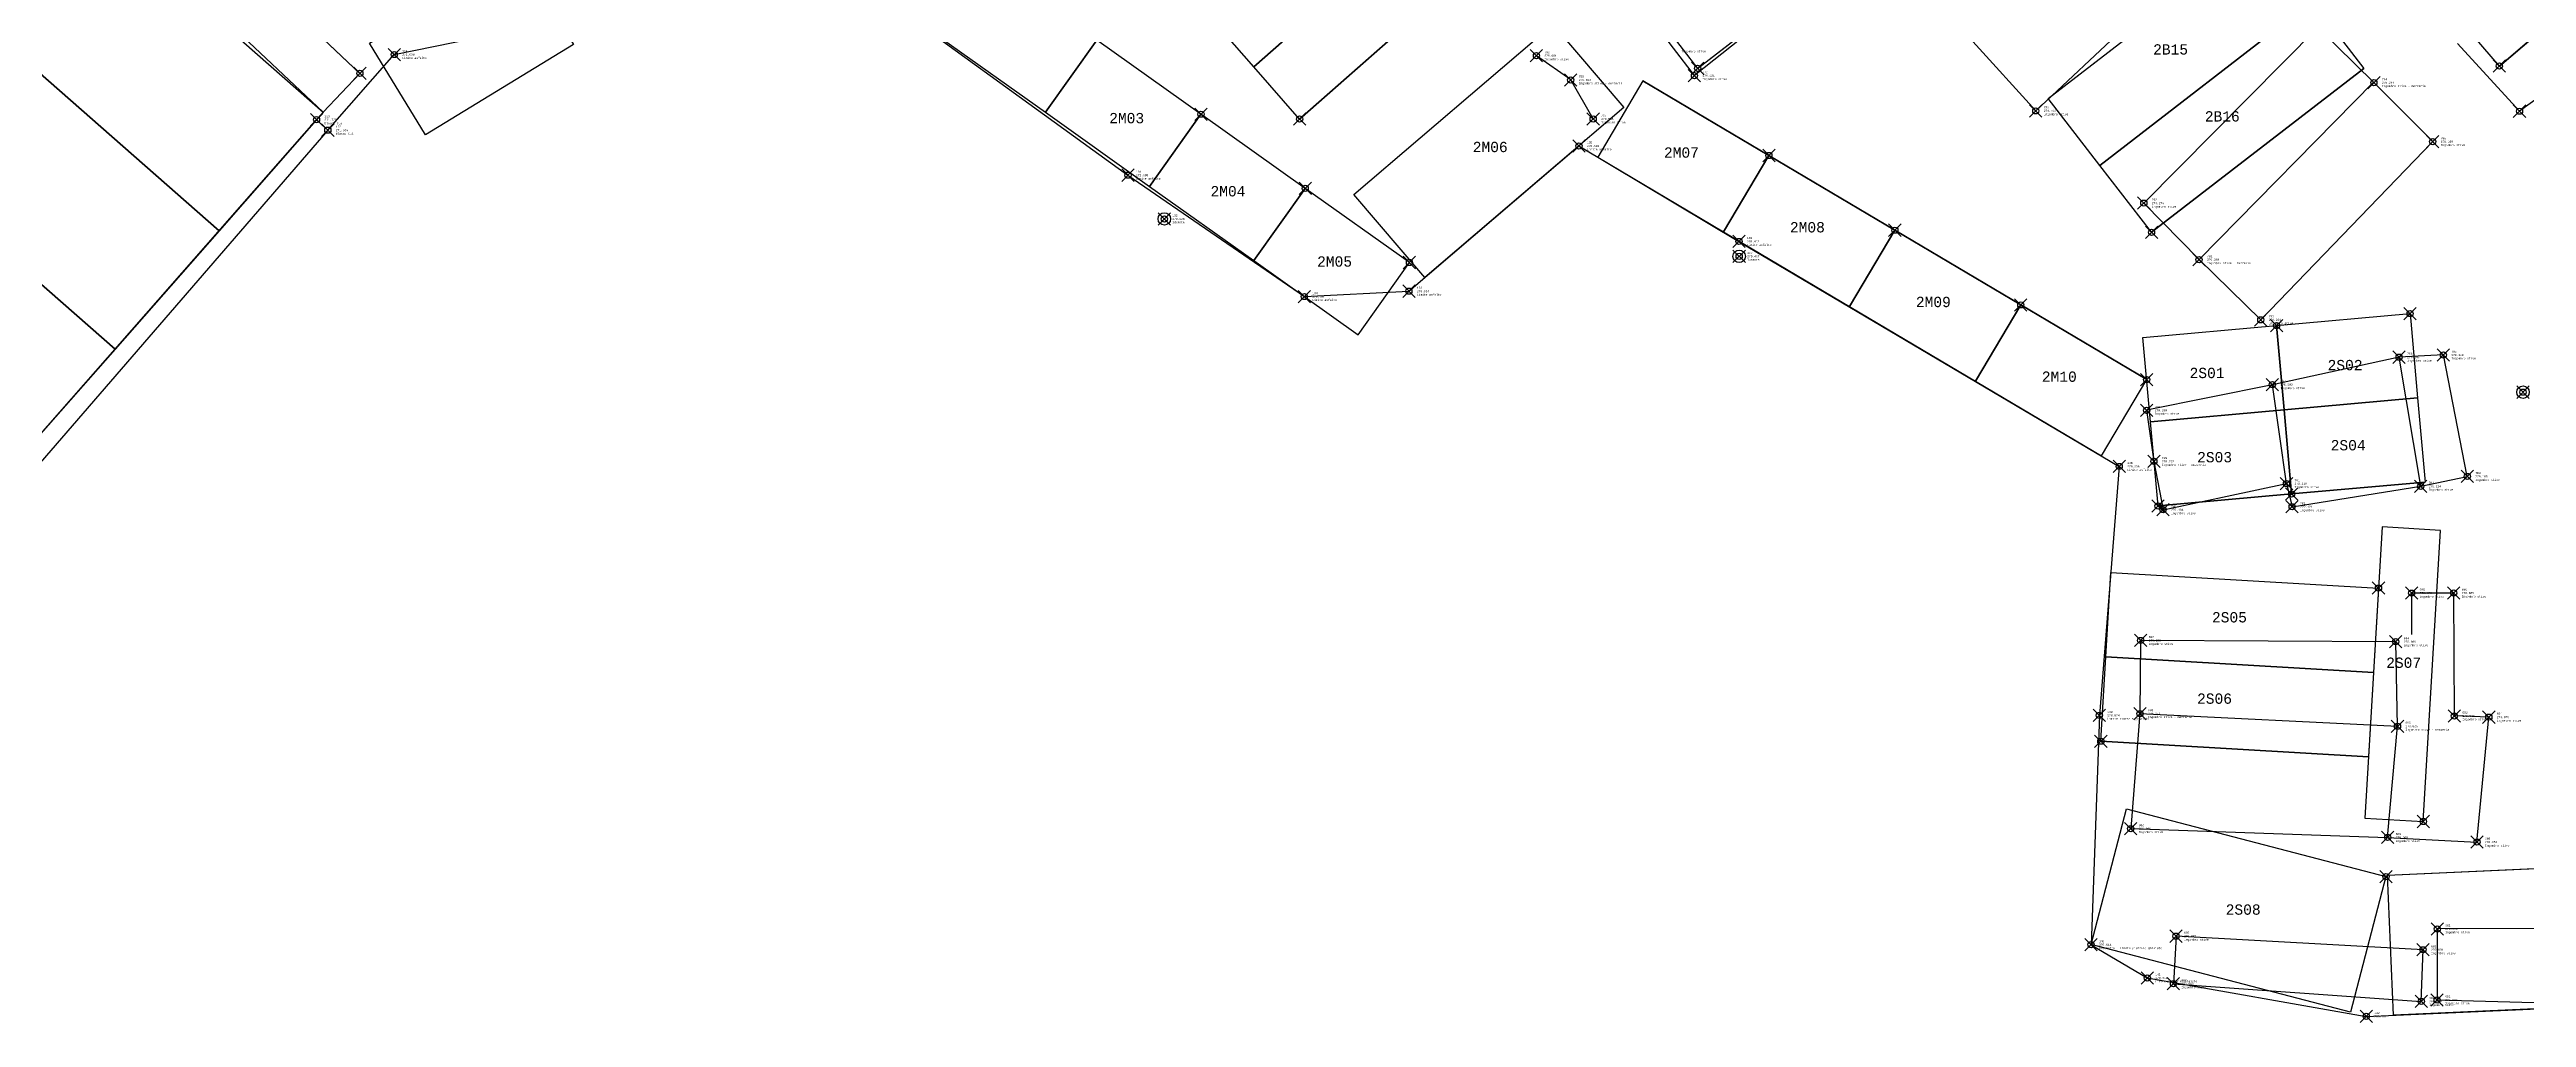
# Model space of a CAD drawing. Extents: x -300 to 752999, y -82189 to 306044.
# Drawn here: x 207910 to 327969, y 977 to 47901 of the extents above; entities that cross this region are included whole.
import ezdxf
from ezdxf.enums import TextEntityAlignment as Align

# ---------------------------------------------------------------- set-up
doc = ezdxf.new("R2010")
doc.units = 0
doc.header["$PDMODE"] = 35
doc.header["$PDSIZE"] = 300
for name, color, linetype, lineweight in [('WF ingombro stive 2', 1, 'Continuous', 30), ('WF lato di accesso', 40, 'Continuous', 30), ('WF vertice sinistro', 94, 'Continuous', 30)]:
    doc.layers.add(name, color=color, linetype=linetype, lineweight=lineweight)
doc.layers.add('WF nome aree GPS', color=7, linetype='Continuous')
doc.styles.get("Standard").update_dxf_attribs({"font": 'consola.ttf', "height": 500})

# ---------------------------------------------------------------- blocks, each defined once
blk = doc.blocks.new('rilievo 2')
at = {"color": 8, "elevation": 339}
blk.add_lwpolyline([(255582, -534476), (256223, -533880), (260909, -539585), (259715, -540634), (265701, -548651), (265141, -549221), (270987, -555760), (278219, -563280), (283547, -558633), (291208, -565884), (309012, -545620), (309560, -546125), (291364, -567155), (283459, -559809), (278238, -564415), (270433, -556296)], dxfattribs=at)
at = {"color": 8}
for points in [[(309560, -546125, -352), (312778, -542459, -391), (334234, -538070, -628), (348344, -548307, -983), (356892, -554192, -1195), (361959, -553931, -1407), (370204, -546889, -1399), (377957, -551519, -1580), (396391, -562427, -1455), (395427, -574492, -1317), (395026, -585611, -1377), (397751, -587224, -1981), (408367, -589089, -2210), (438006, -587763, -2348)], [(421587, -533133, -1983), (425881, -537955, -2046), (415793, -545205, -1872), (412792, -541920, -1829)], [(370892, -545583, -1446), (369804, -543690, -1339), (368142, -542515, -1331)], [(400261, -552403, -1693), (408719, -543804, -1748)], [(411005, -563390, -1877), (413263, -562912, -1887), (412103, -557024, -1851), (409958, -557129, -1846)], [(404499, -563260, -1873), (404770, -564382, -1870), (411005, -563390, -1877), (409958, -557129, -1846), (403814, -558463, -1789)], [(412638, -574521, -1951), (412603, -568564, -1906), (410561, -568568, -1868), (410561, -570568, -1868)], [(397393, -574408, -1720), (409879, -575021, -1906)], [(409402, -580413, -1923), (413729, -580637, -1938), (414305, -574581, -1917), (412638, -574521, -1951)], [(423749, -584822, -2135), (411806, -584847, -1972), (411800, -588289, -2092), (424127, -588631, -1635)]]:
    blk.add_polyline3d(points, dxfattribs=at)
for points in [[(378758, -527440, -1541), (382954, -532487, -1614), (385245, -535974, -1648), (375801, -543483, -1571), (374780, -542142, -1549), (369021, -534509, -1379)], [(386452, -538535, -1704), (395327, -530373, -1769), (398253, -533590, -1788), (401162, -536895, -1750), (392346, -545189, -1588), (389292, -541824, -1156)], [(397583, -549663, -1712), (400261, -552403, -1693), (403251, -555320, -1760), (411585, -546682, -1823), (408734, -543819, -1748), (406017, -541146, -1744)], [(398071, -562182, -1760), (398516, -564527, -1808), (404499, -563260, -1873), (403814, -558463, -1789), (397719, -559707, -1641)], [(396948, -579986, -1932), (409402, -580413, -1923), (409879, -575021, -1906), (409793, -570926, -1903), (397429, -570864, -1838), (397393, -574408, -1720)], [(411119, -585858, -1960), (399146, -585198, -1910), (399019, -587506, -2084), (411031, -588361, -2092)]]:
    blk.add_polyline3d(points, close=True, dxfattribs=at)
at = {"color": 1}
for centre in [(350106, -550428, -1365), (377969, -552242, -1525), (415962, -558827, -1865)]:
    blk.add_circle(centre, 300, dxfattribs=at)
at = {"color": 8}
for p in [(312778, -542459, -391), (368142, -542515, -1331), (369804, -543690, -1339), (375801, -543483, -1571), (408734, -543819, -1748), (309012, -545620, -266), (309560, -546125, -352), (370892, -545583, -1446), (392346, -545189, -1588), (415793, -545205, -1872), (370204, -546889, -1399), (411585, -546682, -1823), (348344, -548307, -983), (397583, -549663, -1712), (350106, -550428, -1365), (377957, -551519, -1580), (377969, -552242, -1525), (400261, -552403, -1693), (356892, -554192, -1195), (361959, -553931, -1407), (403251, -555320, -1760), (412103, -557024, -1851), (409958, -557129, -1846), (403814, -558463, -1789), (415962, -558827, -1865), (397719, -559707, -1641), (396391, -562427, -1455), (398071, -562182, -1760), (413263, -562912, -1887), (404499, -563260, -1873), (411005, -563390, -1877), (398516, -564527, -1808), (404770, -564382, -1870), (410561, -568568, -1868), (412603, -568564, -1906), (397429, -570864, -1838), (409793, -570926, -1903), (395427, -574492, -1317), (397393, -574408, -1720), (409879, -575021, -1906), (412638, -574521, -1951), (414305, -574581, -1917), (396948, -579986, -1932), (409402, -580413, -1923), (413729, -580637, -1938), (395026, -585611, -1377), (399146, -585198, -1910), (411119, -585858, -1960), (411806, -584847, -1972), (397751, -587224, -1981), (399019, -587506, -2084), (408367, -589089, -2210), (411031, -588361, -2092), (411800, -588289, -2092)]:
    blk.add_point(p, dxfattribs=at)
for s, p in [('271.600', (313167, -542459, -391)), ('124', (313167, -542292, -391)), ('Limite asfalto', (313167, -542625, -391)), ('270.661', (368531, -542515, -1331)), ('799', (368531, -542349, -1331)), ('Ingombro stive', (368531, -542682, -1331)), ('Ingombro stive', (375169, -542309, -1549)), ('270.653', (370193, -543690, -1339)), ('798', (370193, -543523, -1339)), ('Ingombro stive - mezzeria', (370193, -543856, -1339)), ('270.421', (376190, -543483, -1571)), ('778', (376190, -543317, -1571)), ('Ingombro stive', (376190, -543650, -1571)), ('270.244', (409123, -543819, -1748)), ('794', (409123, -543652, -1748)), ('789', (392735, -545022, -1588)), ('Ingombro stive - mezzeria', (409123, -543986, -1748)), ('123', (309401, -545454, -266)), ('271.725', (309401, -545620, -266)), ('Blocco CLS', (309401, -545787, -266)), ('122', (309949, -545958, -352)), ('271.639', (309949, -546125, -352)), ('Blocco CLS', (309949, -546292, -352)), ('270.545', (371281, -545583, -1446)), ('797', (371281, -545416, -1446)), ('Ingombro stive', (371281, -545749, -1446)), ('270.403', (392735, -545189, -1588)), ('Ingombro stive', (392735, -545355, -1588)), ('135', (370593, -546723, -1399)), ('270.593', (370593, -546889, -1399)), ('Limite asfalto', (370593, -547056, -1399)), ('270.169', (411974, -546682, -1823)), ('795', (411974, -546516, -1823)), ('Ingombro stive', (411974, -546849, -1823)), ('131', (348733, -548141, -983)), ('271.008', (348733, -548307, -983)), ('Limite asfalto', (348733, -548474, -983)), ('270.279', (397972, -549663, -1712)), ('792', (397972, -549496, -1712)), ('Ingombro stive', (397972, -549830, -1712)), ('132', (350495, -550261, -1365)), ('270.626', (350495, -550428, -1365)), ('Idrante', (350495, -550595, -1365)), ('136', (378346, -551353, -1580)), ('270.412', (378346, -551519, -1580)), ('Limite asfalto', (378346, -551686, -1580)), ('137', (378358, -552075, -1525)), ('270.467', (378358, -552242, -1525)), ('791', (400650, -552236, -1693)), ('Idrante', (378358, -552408, -1525)), ('270.298', (400650, -552403, -1693)), ('Ingombro stive - mezzeria', (400650, -552570, -1693)), ('134', (357281, -554026, -1195)), ('270.797', (357281, -554192, -1195)), ('Limite asfalto', (357281, -554359, -1195)), ('133', (362348, -553765, -1407)), ('270.584', (362348, -553931, -1407)), ('Limite asfalto', (362348, -554098, -1407)), ('270.231', (403640, -555320, -1760)), ('796', (403640, -555153, -1760)), ('Ingombro stive', (403640, -555487, -1760)), ('706', (410347, -556963, -1846)), ('270.140', (412492, -557024, -1851)), ('705', (412492, -556857, -1851)), ('707', (404203, -558296, -1789)), ('270.145', (410347, -557129, -1846)), ('Ingombro stive', (410347, -557296, -1846)), ('Ingombro stive', (412492, -557191, -1851)), ('270.203', (404203, -558463, -1789)), ('Ingombro stive', (404203, -558630, -1789)), ('270.350', (398108, -559707, -1641)), ('708', (398108, -559541, -1641)), ('Ingombro stive', (398108, -559874, -1641)), ('270.536', (396780, -562427, -1455)), ('138', (396780, -562260, -1455)), ('Limite asfalto', (396780, -562594, -1455)), ('270.232', (398460, -562182, -1760)), ('699', (398460, -562015, -1760)), ('Ingombro stive - mezzeria', (398460, -562348, -1760)), ('701', (404888, -563093, -1873)), ('270.105', (413652, -562912, -1887)), ('704', (413652, -562745, -1887)), ('Ingombro stive', (413652, -563079, -1887)), ('270.119', (404888, -563260, -1873)), ('Ingombro stive', (404888, -563427, -1873)), ('702', (405159, -564216, -1870)), ('270.114', (411394, -563390, -1877)), ('703', (411394, -563223, -1877)), ('Ingombro stive', (411394, -563557, -1877)), ('270.184', (398905, -564527, -1808)), ('700', (398905, -564360, -1808)), ('Ingombro stive', (398905, -564694, -1808)), ('270.121', (405159, -564382, -1870)), ('Ingombro stive', (405159, -564549, -1870)), ('270.123', (410950, -568568, -1868)), ('695', (410950, -568402, -1868)), ('Ingombro stive', (410950, -568735, -1868)), ('696', (412992, -568397, -1906)), ('270.085', (412992, -568564, -1906)), ('Ingombro stive', (412992, -568731, -1906)), ('270.153', (397817, -570864, -1838)), ('697', (397817, -570697, -1838)), ('Ingombro stive', (397817, -571031, -1838)), ('694', (410182, -570760, -1903)), ('270.089', (410182, -570926, -1903)), ('Ingombro stive', (410182, -571093, -1903)), ('270.674', (395816, -574492, -1317)), ('139', (395816, -574326, -1317)), ('Limite piazzale ghiaiato', (395816, -574659, -1317)), ('270.271', (397782, -574408, -1720)), ('698', (397782, -574242, -1720)), ('Ingombro stive - mezzeria', (397782, -574575, -1720)), ('270.086', (410267, -575021, -1906)), ('693', (410267, -574854, -1906)), ('270.040', (413027, -574521, -1951)), ('692', (413027, -574355, -1951)), ('Ingombro stive', (413027, -574688, -1951)), ('691', (414694, -574414, -1917)), ('270.075', (414694, -574581, -1917)), ('Ingombro stive', (414694, -574748, -1917)), ('Ingombro stive - mezzeria', (410267, -575188, -1906)), ('688', (397337, -579819, -1932)), ('270.060', (397337, -579986, -1932)), ('Ingombro stive', (397337, -580153, -1932)), ('270.068', (409791, -580413, -1923)), ('689', (409791, -580247, -1923)), ('Ingombro stive', (409791, -580580, -1923)), ('270.053', (414118, -580637, -1938)), ('690', (414118, -580471, -1938)), ('Ingombro stive', (414118, -580804, -1938)), ('681', (412195, -584681, -1972)), ('140', (395415, -585444, -1377)), ('270.614', (395415, -585611, -1377)), ('Picchetto - Limite piazzale ghiaiato', (395415, -585778, -1377)), ('686', (399535, -585031, -1910)), ('270.081', (399535, -585198, -1910)), ('Ingombro stive', (399535, -585365, -1910)), ('685', (411508, -585691, -1960)), ('270.031', (411508, -585858, -1960)), ('270.019', (412195, -584847, -1972)), ('Ingombro stive', (412195, -585014, -1972)), ('141', (398140, -587058, -1981)), ('Ingombro stive', (411508, -586024, -1960)), ('270.011', (398140, -587224, -1981)), ('Limite piazzale ghiaiato', (398140, -587391, -1981)), ('269.908', (399408, -587506, -2084)), ('687', (399408, -587339, -2084)), ('Ingombro stive', (399408, -587672, -2084)), ('684', (411420, -588195, -2092)), ('682', (412189, -588123, -2092)), ('269.899', (412189, -588289, -2092)), ('142', (408756, -588922, -2210)), ('269.782', (408756, -589089, -2210)), ('269.899', (411420, -588361, -2092)), ('Ingombro stive', (411420, -588528, -2092)), ('Ingombro stive', (412189, -588456, -2092))]:
    blk.add_text(s, height=100, dxfattribs=at).set_placement(p, align=Align.MIDDLE_LEFT)

msp = doc.modelspace()

# ---------------------------------------------------------------- linework, layer by layer
at = {"layer": 'WF ingombro stive 2'}
for points, elevation in [([(194897, 57770), (199939, 63508), (221167, 44857), (216125, 39119)], 302), ([(333213, 59430), (336531, 55556), (326658, 47099), (323340, 50972)], 1628), ([(189855, 52031), (194897, 57770), (216125, 39119), (211083, 33380)], 302), ([(273807, 58182), (276034, 55652), (266276, 47062), (264049, 49592)], -1130), ([(213558, 55630), (222953, 46746), (221167, 44857), (211772, 53741)], 302), ([(276034, 55652), (278260, 53122), (268502, 44533), (266276, 47062)], -1130), ([(184813, 46293), (189855, 52031), (211083, 33380), (206041, 27642)], 302), ([(256177, 44857), (258670, 48361), (253617, 51956), (251124, 48452)], -628), ([(261229, 41263), (263722, 44766), (258670, 48361), (256177, 44857)], -628), ([(271124, 40872), (280781, 49121), (284223, 45090), (274566, 36842)], -1192), ([(289055, 39066), (291249, 42764), (285144, 46386), (282950, 42688)], -1192), ([(266281, 37668), (268774, 41171), (263722, 44766), (261229, 41263)], -628), ([(295160, 35444), (297354, 39143), (291249, 42764), (289055, 39066)], -1192), ([(271333, 34073), (273826, 37577), (268774, 41171), (266281, 37668)], -628), ([(301265, 31823), (303459, 35521), (297354, 39143), (295160, 35444)], -1192), ([(307370, 28201), (309564, 31899), (303459, 35521), (301265, 31823)], -1192), ([(322329, 35102), (322695, 31018), (316221, 30438), (315855, 34521)], -1192), ([(315855, 34521), (316221, 30438), (309747, 29857), (309381, 33941)], -1192), ([(316221, 30438), (316587, 26354), (310113, 25774), (309747, 29857)], -1192), ([(322695, 31018), (323061, 26934), (316587, 26354), (316221, 30438)], -1192), ([(320141, 10643), (322966, 10477), (323797, 24588), (320972, 24755)], -1192), ([(320797, 21792), (320556, 17699), (307579, 18463), (307820, 22556)], -1192), ([(320556, 17699), (320315, 13606), (307338, 14370), (307579, 18463)], -1192), ([(306865, 4507), (308580, 11084), (321159, 7804), (319444, 1227)], -1377), ([(321531, 1088), (321227, 7879), (334214, 8459), (334518, 1669)], -2216)]:
    msp.add_lwpolyline(points, close=True, dxfattribs=dict(at, elevation=elevation))
for points in [[(287794, 46985), (297729, 54660), (295641, 57364), (285705, 49689)], [(315072, 53475), (317578, 50230), (307290, 42283), (304783, 45528)], [(223420, 48206), (230591, 52581), (233299, 48142), (226129, 43767)], [(317578, 50230), (320084, 46986), (309796, 39039), (307290, 42283)]]:
    msp.add_lwpolyline(points, close=True, dxfattribs=at)
at = {"layer": 'WF lato di accesso'}
for p, q in [((213558, 55630, 302), (222953, 46746, 302)), ((326658, 47099, 1628), (336531, 55556, -1628)), ((287794, 46985), (297729, 54660)), ((268502, 44533, -1130), (278260, 53122, -1130)), ((304783, 45528), (315072, 53475)), ((263722, 44766, -628), (258670, 48361, -628)), ((271124, 40872, -1192), (280781, 49121, -1192)), ((309796, 39039), (320084, 46986)), ((285144, 46386, -1192), (291249, 42764, -1192)), ((268774, 41171, -628), (263722, 44766, -628)), ((291249, 42764, -1192), (297354, 39143, -1192)), ((273826, 37577, -628), (268774, 41171, -628)), ((297354, 39143, -1192), (303459, 35521, -1192)), ((303459, 35521, -1192), (309564, 31899, -1192)), ((315855, 34521, -1192), (322329, 35102, -1192)), ((309381, 33941, -1192), (315855, 34521, -1192)), ((316587, 26354, -1192), (323061, 26934, -1192)), ((310113, 25774, -1192), (316587, 26354, -1192)), ((322966, 10477, -1192), (323797, 24588, -1192)), ((307820, 22556, -1192), (320797, 21792, -1192)), ((307338, 14370, -1192), (320315, 13606, -1192)), ((308580, 11084, -1377), (321159, 7804, -1377)), ((321227, 7879, -2216), (334214, 8459, -2216))]:
    msp.add_line(p, q, dxfattribs=at)
at = {"layer": 'WF vertice sinistro'}
for p in [(222953, 46746, 302), (287794, 46985), (326658, 47099, 1628), (263722, 44766, -628), (268502, 44533, -1130), (291249, 42764, -1192), (268774, 41171, -628), (297354, 39143, -1192), (309796, 39039), (273826, 37577, -628), (303459, 35521, -1192), (315855, 34521, -1192), (322329, 35102, -1192), (309564, 31899, -1192), (316587, 26354, -1192), (310113, 25774, -1192), (320797, 21792, -1192), (307338, 14370, -1192), (322966, 10477, -1192), (321159, 7804, -1377)]:
    msp.add_point(p, dxfattribs=at)

# ---------------------------------------------------------------- block references
at = {"color": 251}
msp.add_blockref('rilievo 2', (-88161, 590117), dxfattribs=at)

# ---------------------------------------------------------------- texts
at = {"layer": 'WF nome aree GPS'}
for s, p in [('2B15', (309872, 47656, -49)), ('2M03', (259272, 44326, -1241)), ('2B16', (312378, 44411, -49)), ('2M06', (276893, 42927, -1241)), ('2M07', (286162, 42657, -1241)), ('2M04', (264183, 40782, -1241)), ('2M08', (292267, 39035, -1241)), ('2M05', (269349, 37374, -1241)), ('2M09', (298372, 35414, -1241)), ('2S01', (311639, 31972, -1241)), ('2S02', (318329, 32353, -49)), ('2M10', (304477, 31792, -1241)), ('2S04', (318479, 28469, -1241)), ('2S03', (312005, 27889, -1241)), ('2S05', (312725, 20128, -1241)), ('2S07', (321169, 17925, -2433)), ('2S06', (312002, 16184, -1241)), ('2S08', (313390, 5958, -1241))]:
    msp.add_text(s, height=500, dxfattribs=at).set_placement(p)

doc.saveas('drawing.dxf')
